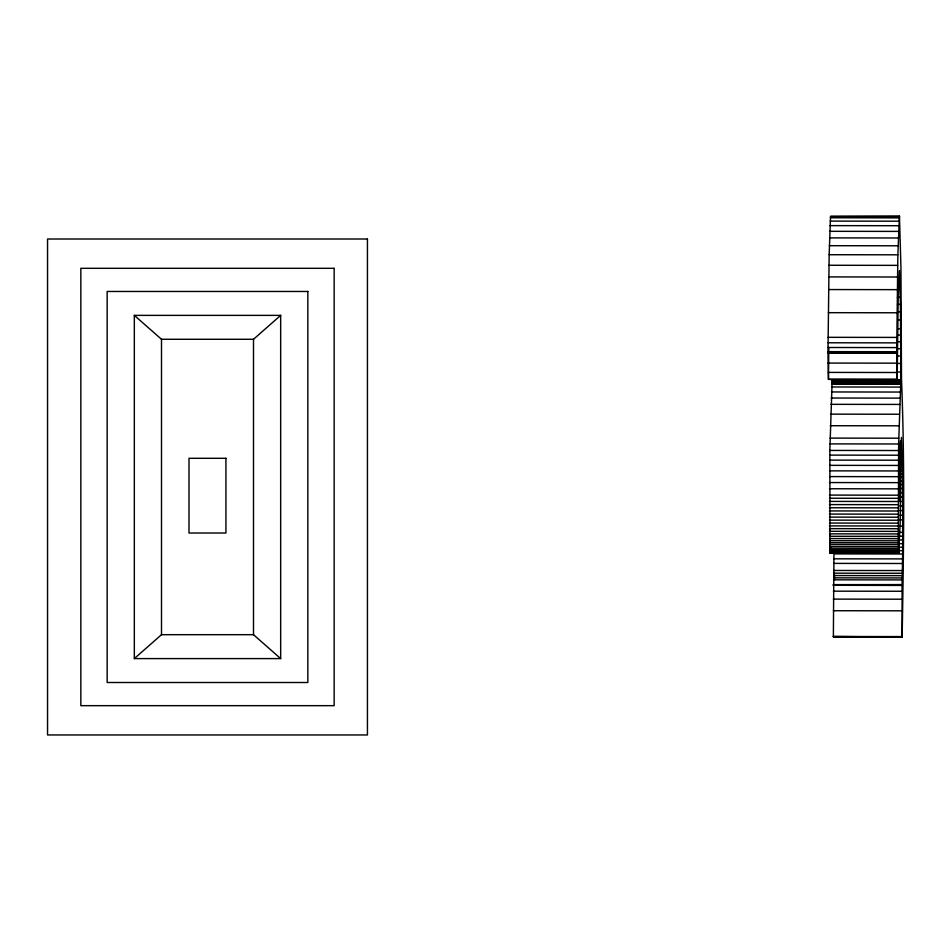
<?xml version="1.0" encoding="UTF-8"?>
<svg xmlns="http://www.w3.org/2000/svg" width="951" height="951" viewBox="0 0 951 951"><rect width="100%" height="100%" fill="white"/><g stroke="black" fill="none" stroke-linecap="round" stroke-linejoin="round"><path stroke-width="1.43" d="M827.976 352.762L829.165 254.713L830.544 216.424L899.456 216.139L900.942 267.255L901.5 379.199C904.936 465.075 903.664 551.164 902.142 637.087L833.373 636.492L833.956 553.898L902.654 553.981L902.642 470.531L901.417 437.401L900.181 523.216L898.707 553.22L898.315 538.658L898.636 443.986L900.87 380.376L832.173 380.281L900.87 380.186L900.442 304.379L899.384 270.488L898.22 296.581L897.162 379.39L828.452 379.354L827.976 352.797L896.674 352.952L897.15 379.449L828.452 379.378L828.797 347.662M898.909 553.137L830.009 553.125L829.854 450.429L832.173 380.281M827.976 352.655L896.674 352.916L897.863 254.809L899.456 216.139M896.674 352.441L827.976 352.25M902.154 637.051L902.083 584.663L833.385 584.817M834.467 580.3L834.502 574.998M833.385 584.627L902.083 584.627L902.654 553.981M830.687 547.526L830.009 553.125M833.504 636.302L833.456 636.956M900.526 440.646L898.873 500.238M898.885 500.226L900.538 440.8M134.329 315.375L161.504 339.281L253.501 339.281L280.664 315.375L280.664 658.591L134.329 658.591L134.329 315.375L280.664 315.375M134.329 658.591L161.504 634.686L253.501 634.686L280.664 658.591M830.544 216.424L899.242 216.519M830.378 217.779L899.075 217.874M830.164 221.107L898.861 221.203M829.95 225.625L898.647 225.72M829.747 231.319L898.445 231.402M829.545 237.881L898.243 237.976M829.355 245.691L898.053 245.786M829.165 254.713L897.863 254.809M828.987 265.27L897.685 265.365M828.808 276.907L897.506 277.003M828.63 289.556L897.328 289.651M897.423 297.271L900.335 297.271M897.518 304.368L900.442 304.379M897.613 311.845L900.538 311.845M828.357 312.677L897.055 312.772M897.696 319.976L900.609 319.976M897.768 328.713L900.692 328.713M897.803 335.061L900.728 335.061M828.107 337.32L896.805 337.415M897.851 341.742L900.775 341.742M828.059 342.776L896.757 342.871M828.012 347.495L896.71 347.59M897.875 348.72L900.799 348.732M827.976 351.632L896.674 351.727L827.976 351.834M827.976 351.977L896.674 352.001M827.976 352.203L896.674 352.143M827.976 352.441L896.674 352.714M897.899 355.959L900.823 355.971M828.155 363.068L896.852 363.163M897.922 363.437L900.847 363.437M896.472 372.007L900.859 372.019M828.321 372.412L897.019 372.507M832.173 380.471L900.87 380.566M832.173 380.673L900.87 380.769M832.173 380.864L900.87 380.959M832.173 381.066L900.87 381.161M832.173 381.256L900.87 381.351M832.173 381.446L900.87 381.541M832.173 381.636L900.87 381.731M832.173 381.815L900.859 381.91M832.161 381.993L900.859 382.088M832.161 382.338L900.859 382.254M832.161 382.528L900.859 382.48M832.161 382.647L900.859 382.659M832.125 383.194L900.823 383.277M832.101 383.681L900.799 383.776M832.066 384.061L900.763 384.156M831.816 386.974L900.514 387.069M831.507 391.955L900.205 392.05M831.198 398.029L899.896 398.124M830.936 404.33L899.622 404.425M830.603 414.149L899.301 414.244M830.306 425.715L899.004 425.81M830.045 438.102L898.743 438.197M829.95 443.891L898.636 443.986M829.854 450.429L898.552 450.524M829.795 455.113L898.493 455.208M829.736 460.118L898.433 460.213M829.688 465.348L898.386 465.443M899.67 466.477L902.594 466.489M899.717 470.531L902.642 470.531M829.641 470.852L898.338 470.947M899.753 473.717L902.677 473.717M829.605 476.594L898.303 476.689M899.789 477.117L902.713 477.129M899.812 480.742L902.737 480.742M829.569 482.549L898.267 482.644M899.836 484.546L902.761 484.546M899.848 488.529L902.772 488.529M829.545 488.755L898.243 488.85M899.872 492.654L902.796 492.654M829.522 495.091L898.208 495.186M899.884 497.004L902.808 497.004M829.51 498.229L898.208 498.324M829.498 501.403L898.196 501.498M899.896 501.462L902.82 501.462M829.498 504.589L898.196 504.684M899.896 505.991L902.82 506.003M829.486 507.763L898.184 507.858M899.896 510.592L902.82 510.592M829.486 510.925L898.184 511.02M829.498 514.063L898.184 514.158M899.896 515.228L902.82 515.228M829.498 517.118L898.196 517.213M899.896 519.876L902.82 519.876M829.498 520.126L898.196 520.221M829.51 523.05L898.208 523.145M829.522 525.903L898.22 525.998M899.884 526.129L902.808 526.141M829.534 528.649L898.231 528.744M829.557 531.288L898.255 531.383M899.86 532.346L902.784 532.346M829.569 533.844L898.267 533.939M899.848 536.186L902.772 536.186M829.593 536.281L898.291 536.376M829.617 538.563L898.315 538.658M899.824 539.966L902.749 539.966M829.641 540.703L898.338 540.798M829.664 542.676L898.362 542.771M899.812 543.663L902.737 543.663M829.7 544.471L898.386 544.566M829.736 546.48L898.433 546.575M899.789 547.217L902.713 547.229M829.771 548.228L898.469 548.323M829.807 549.726L898.505 549.821M899.765 550.665L902.689 550.665M829.854 550.95L898.552 551.045M829.89 551.913L898.588 552.008M829.95 552.769L898.647 552.864M833.908 558.819L902.606 558.903M833.861 563.396L902.558 563.491M833.765 570.469L902.463 570.564M833.718 573.18L902.416 573.275M833.67 575.545L902.368 575.64M833.611 577.851L902.309 577.946M833.563 579.813L902.249 579.908M833.385 585.008L902.083 584.96M833.385 585.222L902.083 585.15M833.385 585.281L902.083 585.436M833.373 591.165L902.071 591.26M833.373 599.118L902.071 599.213M833.373 610.72L902.071 610.815M833.373 636.492L902.071 636.588M894.879 636.695L902.178 636.706M833.433 636.932L902.166 636.92M253.501 339.281L253.501 634.686M161.504 339.281L161.504 634.686M367.443 239.01L47.55 239.01L47.55 734.957L367.443 734.957L367.443 239.01M334.158 268.313L80.835 268.313L80.835 705.666L334.158 705.666L334.158 268.313M307.839 291.47L107.154 291.47L107.154 682.509L307.839 682.509L307.839 291.47M225.934 458.299L188.999 458.299L188.999 533.024L225.934 533.024L225.934 458.299"/></g></svg>
